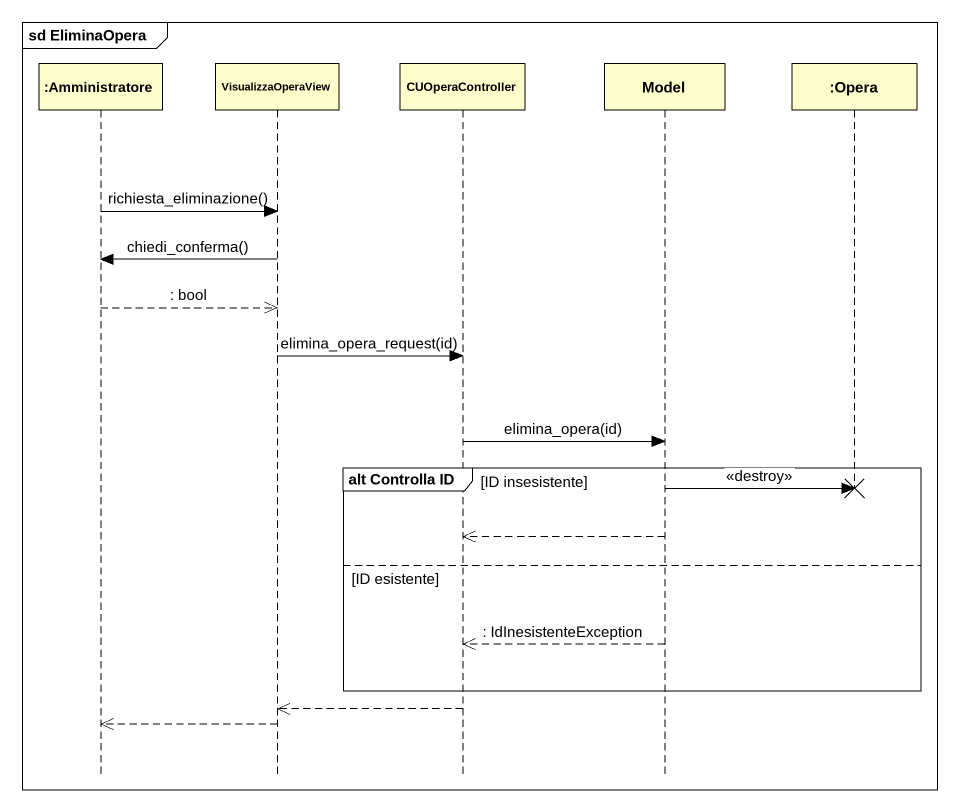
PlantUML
@startuml
mainframe sd EliminaOpera
hide footbox
participant ":Amministratore" as Amministratore
participant VisualizzaOperaView
participant CUOperaController
participant Model
participant ":Opera" as Opera

Amministratore -> VisualizzaOperaView : richiesta_eliminazione()
VisualizzaOperaView -> Amministratore : chiedi_conferma()
Amministratore -->> VisualizzaOperaView : : bool
VisualizzaOperaView -> CUOperaController : elimina_opera_request(id)
CUOperaController -> Model : elimina_opera(id)
group alt Controlla ID [ID insesistente]
  Model -> Opera !! : <<destroy>>
  Model -->> CUOperaController
else ID esistente
  Model -->> CUOperaController : : IdInesistenteException
end
CUOperaController -->> VisualizzaOperaView
VisualizzaOperaView -->> Amministratore
@enduml
